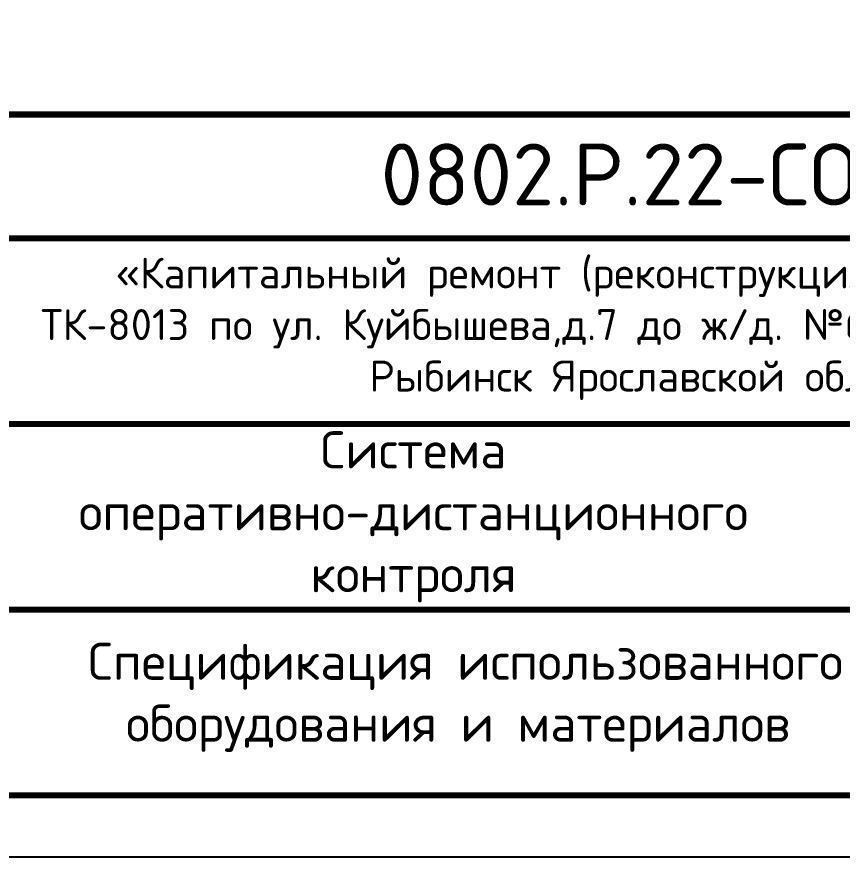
# Model space of a CAD drawing. Header units: millimetres. Extents: x -112426 to 6776, y 1218 to 38707.
# Drawn here: x 6020.7 to 6087.4, y 2279.1 to 2346.9 of the extents above; entities that cross this region are included whole.
import ezdxf
from ezdxf.enums import TextEntityAlignment as Align

# ---------------------------------------------------------------- set-up
doc = ezdxf.new("R2010")
doc.units = ezdxf.units.MM
doc.layers.add('Размерный', color=4, linetype='Continuous', lineweight=30)
doc.layers.add('Размеры на чертеже', color=250, linetype='Continuous', lineweight=25)
doc.styles.add('-ISOCPEUR-', font='isocpeur.TTF')

# ---------------------------------------------------------------- blocks, each defined once
blk = doc.blocks.new('*U156')
blk.add_lwpolyline([(0, 0), (420, 0), (420, -297), (0, -297)], close=True)
at = {"const_width": 0.5}
blk.add_lwpolyline([(20, -5), (415, -5), (415, -292), (20, -292)], close=True, dxfattribs=at)
for points in [[(230, -292), (230, -237), (415, -237)], [(295, -247), (415, -247)], [(230, -262), (415, -262)], [(295, -277), (415, -277)]]:
    blk.add_lwpolyline(points, dxfattribs=at)
at = {"style": '-ISOCPEUR-'}
for s, insert, char_height, width, attachment_point in [('\\pi9.87215;{\\C7;«Капитальный ремонт (реконструкция) тепловых сетей от \\P\\pi3.82692;ТК-8013 по ул. Куйбышева,д.7 до ж/д. №6 по ул. Луговая в ГО г. \\P\\pi30.38942;Рыбинск Ярославской области».}', (296.048, -248.553), 2.5, 110.52884, 1), ('Система оперативно-дистанционного контроля ', (330, -269.5), 3, 70, 5)]:
    blk.add_mtext(s, dxfattribs=dict(at, insert=insert, char_height=char_height, width=width, attachment_point=attachment_point))
blk.add_attdef('РАЗРАБОТАЛ', text='', height=2.5, dxfattribs=at).set_placement((250.501, -264.224), align=Align.MIDDLE_LEFT)
at = {"style": '-ISOCPEUR-', "flags": 8}
for tag, height, p in [('ДАТА', 2.5, (290.074, -264.402)), ('ДАТА1', 2.5, (290.074, -269.402)), ('ЛИСТ', 3, (386.388, -271.915)), ('ЛИСТОВ', 3, (403.888, -271.915)), ('ФОРМАТ', 3, (380.972, -294.745))]:
    blk.add_attdef(tag, text='', height=height, dxfattribs=at).set_placement(p, align=Align.MIDDLE_CENTER)
at = {"style": '-ISOCPEUR-'}
blk.add_attdef('ПРОВЕРИЛ', (250.749, -270.729), '', height=2.5, dxfattribs=at)
at = {"style": '-ISOCPEUR-', "flags": 8}
blk.add_attdef('ИМЯ_ЧЕРТЕЖА_001', (321.327, -285.175), '', height=3, dxfattribs=at)

msp = doc.modelspace()

# ---------------------------------------------------------------- block references
at = {"layer": 'Размеры на чертеже', "lineweight": 90}
ref = msp.add_blockref('*U156', (5722.771, 2576.051), dxfattribs=at)
ref.add_attrib('ИМЯ_ЧЕРТЕЖА_001', 'Спецификация использованного', (6026.472, 2293.376), dxfattribs={"layer": '0', "height": 3, "style": '-ISOCPEUR-', "flags": 8})
ref.add_attrib('ИМЯ_ЧЕРТЕЖА_002', 'оборудования и материалов', (6029.547, 2288.376), dxfattribs={"layer": '0', "height": 3, "style": '-ISOCPEUR-'})

# ---------------------------------------------------------------- texts
at = {"layer": 'Размерный', "color": 7, "lineweight": 30, "insert": (5980.372, 2336.706), "char_height": 5, "width": 185, "attachment_point": 1, "style": '-ISOCPEUR-'}
msp.add_mtext('\\pi59.75,l10;0802.Р.22-СОДК.1.С', dxfattribs=at)

doc.saveas('drawing.dxf')
